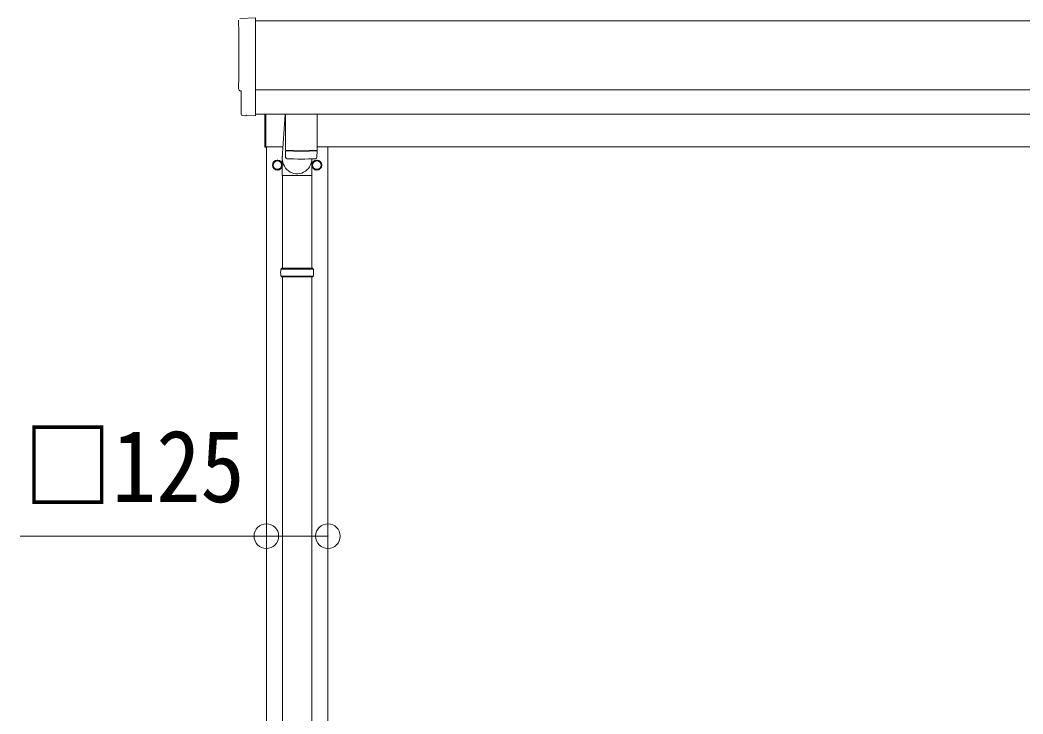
# Model space of a CAD drawing. Units: millimetres at full size, sheet at 1:50; details may follow other scales. Extents: x -14053 to 14053, y -9700 to 9700.
# Drawn here: x -6993 to -4957, y -4426 to -3017 of the extents above; entities that cross this region are included whole.
import ezdxf
from ezdxf.enums import TextEntityAlignment as Align

# ---------------------------------------------------------------- set-up
doc = ezdxf.new("R2010")
doc.units = ezdxf.units.MM
doc.header["$LTSCALE"] = 50
doc.header["$PDMODE"] = 32
doc.header["$PDSIZE"] = 50
for name, color, linetype, lineweight in [('0-1_Defpoints', 4, 'Continuous', 9), ('0-2_TEXT1', 7, 'Continuous', 9), ('0-6_PARTS1', 6, 'Continuous', 9)]:
    doc.layers.add(name, color=color, linetype=linetype, lineweight=lineweight)
doc.styles.add('ＭＳ ゴシック', font='')
doc.styles.get('ＭＳ ゴシック').set_extended_font_data('MS Gothic')

msp = doc.modelspace()

# ---------------------------------------------------------------- linework, layer by layer
at = {"layer": '0-1_Defpoints'}
for p, q in [((-6515.06, -3018.79), (-2873.06, -3018.79)), ((-2873.06, -3158.68), (-6515.06, -3158.68)), ((-6534.69, -3211.53), (-6541.61, -3211.17)), ((-6515.06, -3208.5), (-2873.06, -3208.5)), ((-6515.06, -3210.53), (-6515.06, -3211.53)), ((-6496.06, -3275.29), (-6496.06, -3208.5)), ((-6494.06, -3208.5), (-6494.06, -3275.29)), ((-6494.06, -3275.29), (-6496.06, -3275.29)), ((-6494.06, -3274.79), (-6459.19, -3274.79)), ((-6493.06, -6129.79), (-6493.06, -3274.79)), ((-6390.06, -3274.79), (-2998.06, -3274.79)), ((-6368.06, -3274.79), (-6368.06, -6129.79)), ((-6461.96, -3311.54), (-6462.06, -3311.54)), ((-6461.96, -3312.04), (-6462.06, -3312.04)), ((-6381.96, -3311.54), (-6382.06, -3311.54)), ((-6381.96, -3312.04), (-6382.06, -3312.04))]:
    msp.add_line(p, q, dxfattribs=at)
for points in [[(-6546.63, -3014.33), (-6515.06, -3012.67), (-6515.06, -3210.53)], [(-6544.45, -3208.18), (-6544.45, -3161.15), (-6545.05, -3161.15)], [(-6533.95, -3211.26), (-6533.28, -3210.63), (-6515.06, -3211.53)]]:
    msp.add_lwpolyline(points, dxfattribs=at)
for points in [[(-6470.56, -3301.97), (-6479.06, -3306.88), (-6479.06, -3316.69), (-6470.56, -3321.6), (-6462.06, -3316.69), (-6462.06, -3306.88)], [(-6390.56, -3301.97), (-6399.06, -3306.88), (-6399.06, -3316.69), (-6390.56, -3321.6), (-6382.06, -3316.69), (-6382.06, -3306.88)]]:
    msp.add_lwpolyline(points, close=True, dxfattribs=at)
for centre, radius in [((-6470.56, -3311.79), 10), ((-6470.56, -3311.79), 8.5), ((-6390.56, -3311.79), 10), ((-6390.56, -3311.79), 8.5)]:
    msp.add_circle(centre, radius, dxfattribs=at)
for centre, start, end in [((-6470.56, -3311.79), 171.25399, 188.74601), ((-6470.56, -3311.79), 111.25399, 128.74601), ((-6470.56, -3311.79), 231.25399, 248.74601), ((-6470.56, -3311.79), 51.25399, 68.74601), ((-6470.56, -3311.79), 291.25399, 308.74601), ((-6470.56, -3311.79), 1.66581, 8.74601), ((-6470.56, -3311.79), 351.25399, 358.33419), ((-6390.56, -3311.79), 171.25399, 188.74601), ((-6390.56, -3311.79), 111.25399, 128.74601), ((-6390.56, -3311.79), 231.25399, 248.74601), ((-6390.56, -3311.79), 51.25399, 68.74601), ((-6390.56, -3311.79), 291.25399, 308.74601), ((-6390.56, -3311.79), 1.66581, 8.74601), ((-6390.56, -3311.79), 351.25399, 358.33419)]:
    msp.add_arc(centre, 8.6, start, end, dxfattribs=at)
for centre, major_axis, ratio, start_param, end_param in [((-11312.33, -3087.75), (4763.38, 0), 0.99863, 6.2686928, 6.2979817), ((-6545.05, -3156.75), (-4.41, 0), 0.99863, 6.2686928, 7.8539816), ((-6541.44, -3208.17), (-2.18, -2.07), 0.9974, 5.5252311, 7.0411395), ((-6534.63, -3210.53), (-0.727, -0.69), 0.9974, 0.7579542, 1.5707963)]:
    msp.add_ellipse(centre, major_axis=major_axis, ratio=ratio, start_param=start_param, end_param=end_param, dxfattribs=at)
at = {"layer": '0-2_TEXT1'}
for p, q in [((-6455.11, -3208.5), (-6460.61, -3297.9)), ((-6454.06, -3208.5), (-6454.06, -3281.56)), ((-6390.06, -3208.5), (-6390.06, -3281.56)), ((-6460.71, -3332.56), (-6460.71, -3297.9)), ((-6453.86, -3295.54), (-6454.09, -3282.56)), ((-6449.58, -3281.84), (-6449.56, -3282.84)), ((-6394.53, -3281.84), (-6394.55, -3282.84)), ((-6390.03, -3282.56), (-6390.25, -3295.54)), ((-6400.56, -3299.84), (-6400.56, -3520.79)), ((-6460.71, -3332.56), (-6400.56, -3332.56)), ((-6460.56, -3332.56), (-6460.56, -3520.79)), ((-6398.56, -3520.79), (-6462.56, -3520.79)), ((-6462.56, -3520.79), (-6462.56, -3522.79)), ((-6398.56, -3520.79), (-6398.56, -3522.79)), ((-6397.56, -3522.79), (-6463.56, -3522.79)), ((-6397.56, -3536.79), (-6463.56, -3536.79)), ((-6462.56, -3538.79), (-6462.56, -3536.79)), ((-6398.56, -3538.79), (-6462.56, -3538.79)), ((-6460.56, -3538.79), (-6460.56, -4470.79)), ((-6400.56, -3538.79), (-6400.56, -4470.79)), ((-6398.56, -3538.79), (-6398.56, -3536.79))]:
    msp.add_line(p, q, dxfattribs=at)
for centre, radius, start, end in [((-6422.06, -2801.82), 480.8, 266.18381, 273.81619), ((-6422.06, -2802.82), 480.8, 266.18381, 273.81619), ((-6450.44, -3295.3), 3.43, 183.91307, 262.91645), ((-6393.67, -3295.31), 3.43, 277.00994, 356.09787), ((-6422.07, -2779.84), 519.67, 266.82357, 273.17802), ((-6414.81, -3529.79), 49.25, 171.82876, 180.00002), ((-6414.81, -3529.79), 49.25, 180.00002, 188.17127), ((-6446.31, -3529.79), 49.25, 359.99998, 8.17124), ((-6446.31, -3529.79), 49.25, 351.82873, 359.99998)]:
    msp.add_arc(centre, radius, start, end, dxfattribs=at)
msp.add_ellipse((-6430.56, -3297.9), major_axis=(0, -31.56), ratio=0.952301, start_param=4.5832251, end_param=7.8170597, dxfattribs=at)
at = {"layer": '0-6_PARTS1'}
for q in [(-6993.06, -4064.71), (-6368.06, -4064.71)]:
    msp.add_line((-6493.06, -4064.71), q, dxfattribs=at)
for p in [(-6493.06, -4064.71), (-6368.06, -4064.71)]:
    msp.add_point(p, dxfattribs=at)

# ---------------------------------------------------------------- texts
at = {"layer": '0-6_PARTS1', "color": 7, "style": 'ＭＳ ゴシック', "width": 0.9}
msp.add_text('□125', height=146.6, dxfattribs=at).set_placement((-6986.28, -4039.71), align=Align.BOTTOM_LEFT)

doc.saveas('drawing.dxf')
